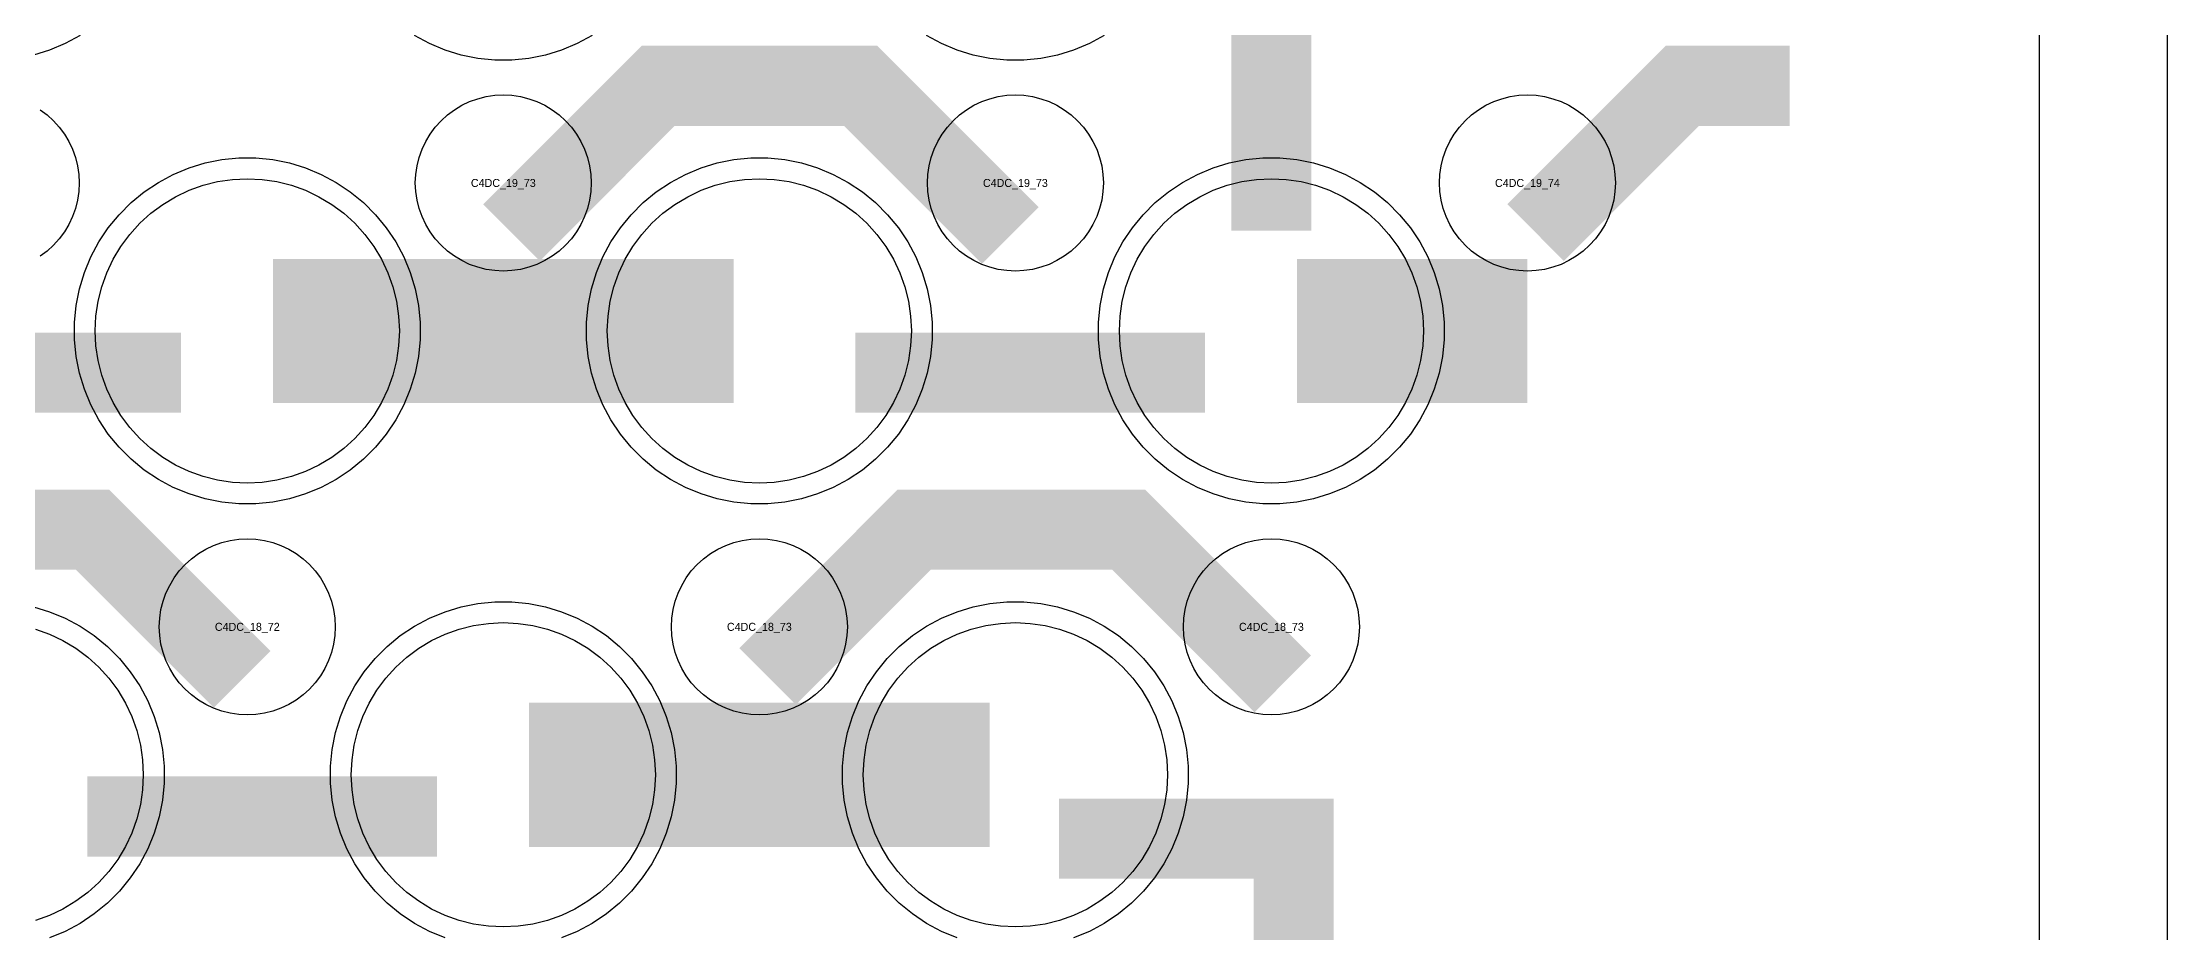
# Model space of a CAD drawing. Extents: x -11880 to 11880, y -14992 to 14992.
# Drawn here: x 11216 to 11880, y -12395 to -12117 of the extents above; entities that cross this region are included whole.
import ezdxf
from ezdxf.enums import TextEntityAlignment as Align

# ---------------------------------------------------------------- set-up
doc = ezdxf.new("R2010")
doc.units = 0
doc.header["$MEASUREMENT"] = 0
for name, color, linetype in [('GDS_775_DT_237', 138, 'CONTINUOUS'), ('OUTLINE', 30, 'CONTINUOUS'), ('RDL1_FS', 34, 'CONTINUOUS'), ('RDL_BS', 160, 'CONTINUOUS')]:
    doc.layers.add(name, color=color, linetype=linetype)

msp = doc.modelspace()

# ---------------------------------------------------------------- linework, layer by layer
at = {"layer": 'OUTLINE'}
for points in [[(-11880, -14992.5), (11880, -14992.5), (11880, 14992.5), (-11880, 14992.5)], [(-11840, -14952.5), (11840, -14952.5), (11840, 14952.5), (-11840, 14952.5)]]:
    msp.add_lwpolyline(points, close=True, dxfattribs=at)
at = {"layer": 'RDL1_FS', "color": 241, "true_color": 0xf7abae}
for points in [[(11280, -12254.354), (11275.343, -12254.125), (11270.732, -12253.441), (11266.209, -12252.309), (11261.819, -12250.737), (11257.605, -12248.745), (11253.605, -12246.347), (11249.86, -12243.569), (11246.406, -12240.439), (11243.276, -12236.985), (11240.498, -12233.24), (11238.1, -12229.24), (11236.108, -12225.026), (11234.536, -12220.636), (11233.404, -12216.113), (11232.72, -12211.502), (11232.491, -12206.845), (11232.72, -12202.188), (11233.404, -12197.577), (11234.536, -12193.054), (11236.108, -12188.664), (11238.1, -12184.45), (11240.498, -12180.45), (11243.276, -12176.705), (11246.406, -12173.251), (11249.86, -12170.121), (11253.605, -12167.343), (11257.605, -12164.945), (11261.819, -12162.953), (11266.209, -12161.381), (11270.732, -12160.249), (11275.343, -12159.565), (11280, -12159.336), (11284.657, -12159.565), (11289.268, -12160.249), (11293.791, -12161.381), (11298.181, -12162.953), (11302.395, -12164.945), (11306.395, -12167.343), (11310.14, -12170.121), (11313.594, -12173.251), (11316.724, -12176.705), (11319.502, -12180.45), (11321.9, -12184.45), (11323.892, -12188.664), (11325.464, -12193.054), (11326.596, -12197.577), (11327.28, -12202.188), (11327.509, -12206.845), (11327.28, -12211.502), (11326.596, -12216.113), (11325.464, -12220.636), (11323.892, -12225.026), (11321.9, -12229.24), (11319.502, -12233.24), (11316.724, -12236.985), (11313.594, -12240.439), (11310.14, -12243.569), (11306.395, -12246.347), (11302.395, -12248.745), (11298.181, -12250.737), (11293.791, -12252.309), (11289.268, -12253.441), (11284.657, -12254.125)], [(11440, -12254.354), (11435.343, -12254.125), (11430.732, -12253.441), (11426.209, -12252.309), (11421.819, -12250.737), (11417.605, -12248.745), (11413.605, -12246.347), (11409.86, -12243.569), (11406.406, -12240.439), (11403.276, -12236.985), (11400.498, -12233.24), (11398.1, -12229.24), (11396.108, -12225.026), (11394.536, -12220.636), (11393.404, -12216.113), (11392.72, -12211.502), (11392.491, -12206.845), (11392.72, -12202.188), (11393.404, -12197.577), (11394.536, -12193.054), (11396.108, -12188.664), (11398.1, -12184.45), (11400.498, -12180.45), (11403.276, -12176.705), (11406.406, -12173.251), (11409.86, -12170.121), (11413.605, -12167.343), (11417.605, -12164.945), (11421.819, -12162.953), (11426.209, -12161.381), (11430.732, -12160.249), (11435.343, -12159.565), (11440, -12159.336), (11444.657, -12159.565), (11449.268, -12160.249), (11453.791, -12161.381), (11458.181, -12162.953), (11462.395, -12164.945), (11466.395, -12167.343), (11470.14, -12170.121), (11473.594, -12173.251), (11476.724, -12176.705), (11479.502, -12180.45), (11481.9, -12184.45), (11483.892, -12188.664), (11485.464, -12193.054), (11486.596, -12197.577), (11487.28, -12202.188), (11487.509, -12206.845), (11487.28, -12211.502), (11486.596, -12216.113), (11485.464, -12220.636), (11483.892, -12225.026), (11481.9, -12229.24), (11479.502, -12233.24), (11476.724, -12236.985), (11473.594, -12240.439), (11470.14, -12243.569), (11466.395, -12246.347), (11462.395, -12248.745), (11458.181, -12250.737), (11453.791, -12252.309), (11449.268, -12253.441), (11444.657, -12254.125)], [(11600, -12254.354), (11595.343, -12254.125), (11590.732, -12253.441), (11586.209, -12252.309), (11581.819, -12250.737), (11577.605, -12248.745), (11573.605, -12246.347), (11569.86, -12243.569), (11566.406, -12240.439), (11563.276, -12236.985), (11560.498, -12233.24), (11558.1, -12229.24), (11556.108, -12225.026), (11554.536, -12220.636), (11553.404, -12216.113), (11552.72, -12211.502), (11552.491, -12206.845), (11552.72, -12202.188), (11553.404, -12197.577), (11554.536, -12193.054), (11556.108, -12188.664), (11558.1, -12184.45), (11560.498, -12180.45), (11563.276, -12176.705), (11566.406, -12173.251), (11569.86, -12170.121), (11573.605, -12167.343), (11577.605, -12164.945), (11581.819, -12162.953), (11586.209, -12161.381), (11590.732, -12160.249), (11595.343, -12159.565), (11600, -12159.336), (11604.657, -12159.565), (11609.268, -12160.249), (11613.791, -12161.381), (11618.181, -12162.953), (11622.395, -12164.945), (11626.395, -12167.343), (11630.14, -12170.121), (11633.594, -12173.251), (11636.724, -12176.705), (11639.502, -12180.45), (11641.9, -12184.45), (11643.892, -12188.664), (11645.464, -12193.054), (11646.596, -12197.577), (11647.28, -12202.188), (11647.509, -12206.845), (11647.28, -12211.502), (11646.596, -12216.113), (11645.464, -12220.636), (11643.892, -12225.026), (11641.9, -12229.24), (11639.502, -12233.24), (11636.724, -12236.985), (11633.594, -12240.439), (11630.14, -12243.569), (11626.395, -12246.347), (11622.395, -12248.745), (11618.181, -12250.737), (11613.791, -12252.309), (11609.268, -12253.441), (11604.657, -12254.125)], [(11360, -12392.919), (11355.343, -12392.69), (11350.732, -12392.006), (11346.209, -12390.874), (11341.819, -12389.302), (11337.605, -12387.31), (11333.605, -12384.912), (11329.86, -12382.134), (11326.406, -12379.004), (11323.276, -12375.55), (11320.498, -12371.805), (11318.1, -12367.805), (11316.108, -12363.591), (11314.536, -12359.201), (11313.404, -12354.678), (11312.72, -12350.067), (11312.491, -12345.41), (11312.72, -12340.753), (11313.404, -12336.142), (11314.536, -12331.619), (11316.108, -12327.229), (11318.1, -12323.015), (11320.498, -12319.015), (11323.276, -12315.27), (11326.406, -12311.816), (11329.86, -12308.686), (11333.605, -12305.908), (11337.605, -12303.51), (11341.819, -12301.518), (11346.209, -12299.946), (11350.732, -12298.814), (11355.343, -12298.13), (11360, -12297.901), (11364.657, -12298.13), (11369.268, -12298.814), (11373.791, -12299.946), (11378.181, -12301.518), (11382.395, -12303.51), (11386.395, -12305.908), (11390.14, -12308.686), (11393.594, -12311.816), (11396.724, -12315.27), (11399.502, -12319.015), (11401.9, -12323.015), (11403.892, -12327.229), (11405.464, -12331.619), (11406.596, -12336.142), (11407.28, -12340.753), (11407.509, -12345.41), (11407.28, -12350.067), (11406.596, -12354.678), (11405.464, -12359.201), (11403.892, -12363.591), (11401.9, -12367.805), (11399.502, -12371.805), (11396.724, -12375.55), (11393.594, -12379.004), (11390.14, -12382.134), (11386.395, -12384.912), (11382.395, -12387.31), (11378.181, -12389.302), (11373.791, -12390.874), (11369.268, -12392.006), (11364.657, -12392.69)], [(11520, -12392.919), (11515.343, -12392.69), (11510.732, -12392.006), (11506.209, -12390.874), (11501.819, -12389.302), (11497.605, -12387.31), (11493.605, -12384.912), (11489.86, -12382.134), (11486.406, -12379.004), (11483.276, -12375.55), (11480.498, -12371.805), (11478.1, -12367.805), (11476.108, -12363.591), (11474.536, -12359.201), (11473.404, -12354.678), (11472.72, -12350.067), (11472.491, -12345.41), (11472.72, -12340.753), (11473.404, -12336.142), (11474.536, -12331.619), (11476.108, -12327.229), (11478.1, -12323.015), (11480.498, -12319.015), (11483.276, -12315.27), (11486.406, -12311.816), (11489.86, -12308.686), (11493.605, -12305.908), (11497.605, -12303.51), (11501.819, -12301.518), (11506.209, -12299.946), (11510.732, -12298.814), (11515.343, -12298.13), (11520, -12297.901), (11524.657, -12298.13), (11529.268, -12298.814), (11533.791, -12299.946), (11538.181, -12301.518), (11542.395, -12303.51), (11546.395, -12305.908), (11550.14, -12308.686), (11553.594, -12311.816), (11556.724, -12315.27), (11559.502, -12319.015), (11561.9, -12323.015), (11563.892, -12327.229), (11565.464, -12331.619), (11566.596, -12336.142), (11567.28, -12340.753), (11567.509, -12345.41), (11567.28, -12350.067), (11566.596, -12354.678), (11565.464, -12359.201), (11563.892, -12363.591), (11561.9, -12367.805), (11559.502, -12371.805), (11556.724, -12375.55), (11553.594, -12379.004), (11550.14, -12382.134), (11546.395, -12384.912), (11542.395, -12387.31), (11538.181, -12389.302), (11533.791, -12390.874), (11529.268, -12392.006), (11524.657, -12392.69)]]:
    msp.add_lwpolyline(points, close=True, dxfattribs=at)
for points in [[(11288.002, -12206.845, 45, 45, 0), (11360.002, -12206.845, 45, 45, 0)], [(11360.002, -12206.845, 45, 45, 0), (11432.002, -12206.845, 45, 45, 0)], [(11608.002, -12206.845, 45, 45, 0), (11680.002, -12206.845, 45, 45, 0)], [(11368.002, -12345.41, 45, 45, 0), (11440.002, -12345.41, 45, 45, 0)], [(11440.002, -12345.41, 45, 45, 0), (11512.002, -12345.41, 45, 45, 0)]]:
    msp.add_lwpolyline(points, format="xyseb", dxfattribs=at)
msp.add_lwpolyline([(11213.791, -12299.946), (11218.181, -12301.518), (11222.395, -12303.51), (11226.395, -12305.908), (11230.14, -12308.686), (11233.594, -12311.816), (11236.724, -12315.27), (11239.502, -12319.015), (11241.9, -12323.015), (11243.892, -12327.229), (11245.464, -12331.619), (11246.596, -12336.142), (11247.28, -12340.753), (11247.509, -12345.41), (11247.28, -12350.067), (11246.596, -12354.678), (11245.464, -12359.201), (11243.892, -12363.591), (11241.9, -12367.805), (11239.502, -12371.805), (11236.724, -12375.55), (11233.594, -12379.004), (11230.14, -12382.134), (11226.395, -12384.912), (11222.395, -12387.31), (11218.181, -12389.302), (11213.791, -12390.874)], dxfattribs=at)
at = {"layer": 'RDL_BS', "color": 241, "true_color": 0xf7abae}
for points in [[(11600, -12175.575, 25, 25, 0), (11600, -12068.798, 25, 25, 0)], [(11600, -12175.575, 25, 25, 0), (11600, -12068.798, 25, 25, 0)], [(11150.016, -12219.858, 25, 25, 0), (11259.281, -12219.858, 25, 25, 0)], [(11470.016, -12219.858, 25, 25, 0), (11579.281, -12219.858, 25, 25, 0)], [(11606.951, -12459.654, 25, 25, 0), (11606.951, -12352.877, 25, 25, 0)], [(11606.951, -12459.654, 25, 25, 0), (11606.951, -12352.877, 25, 25, 0)], [(11230.016, -12358.423, 25, 25, 0), (11339.281, -12358.423, 25, 25, 0)], [(11619.451, -12365.377, 25, 25, 0), (11533.618, -12365.377, 25, 25, 0)], [(11619.451, -12365.377, 25, 25, 0), (11554.784, -12365.377, 25, 25, 0)]]:
    msp.add_lwpolyline(points, format="xyseb", dxfattribs=at)
at = {"layer": 'RDL_BS'}
for points in [[(11227.777, -12114.668), (11223.115, -12117.16), (11218.205, -12119.191), (11213.165, -12120.722)], [(11215.28, -12137.8), (11217.443, -12139.403), (11219.442, -12141.215), (11221.254, -12143.214), (11222.857, -12145.377), (11224.25, -12147.701), (11225.402, -12150.138), (11226.309, -12152.673), (11226.966, -12155.292), (11227.362, -12157.964), (11227.494, -12160.657), (11227.362, -12163.35), (11226.966, -12166.022), (11226.309, -12168.641), (11225.402, -12171.176), (11224.25, -12173.613), (11222.857, -12175.937), (11221.254, -12178.1), (11219.442, -12180.099), (11217.443, -12181.911), (11215.28, -12183.514)]]:
    msp.add_lwpolyline(points, dxfattribs=at)
at = {"layer": 'RDL_BS', "color": 241, "true_color": 0xf7abae}
for points in [[(11387.777, -12114.668), (11383.115, -12117.16), (11378.205, -12119.191), (11373.165, -12120.722), (11367.938, -12121.768), (11362.644, -12122.285), (11357.356, -12122.285), (11352.062, -12121.768), (11346.835, -12120.722), (11341.795, -12119.191), (11336.885, -12117.16), (11332.223, -12114.668)], [(11547.777, -12114.668), (11543.115, -12117.16), (11538.205, -12119.191), (11533.165, -12120.722), (11527.938, -12121.768), (11522.644, -12122.285), (11517.356, -12122.285), (11512.062, -12121.768), (11506.835, -12120.722), (11501.795, -12119.191), (11496.885, -12117.16), (11492.223, -12114.668)], [(11213.165, -12292.973), (11218.205, -12294.504), (11223.115, -12296.535), (11227.777, -12299.027), (11232.191, -12301.974), (11236.292, -12305.336), (11240.074, -12309.118), (11243.436, -12313.219), (11246.383, -12317.633), (11248.875, -12322.295), (11250.906, -12327.205), (11252.437, -12332.245), (11253.483, -12337.472), (11254, -12342.766), (11254, -12348.054), (11253.483, -12353.348), (11252.437, -12358.575), (11250.906, -12363.615), (11248.875, -12368.525), (11246.383, -12373.187), (11243.436, -12377.601), (11240.074, -12381.702), (11236.292, -12385.484), (11232.191, -12388.846), (11227.777, -12391.793), (11223.115, -12394.285), (11218.205, -12396.316)], [(11341.795, -12396.316), (11336.885, -12394.285), (11332.223, -12391.793), (11327.809, -12388.846), (11323.708, -12385.484), (11319.926, -12381.702), (11316.564, -12377.601), (11313.617, -12373.187), (11311.125, -12368.525), (11309.094, -12363.615), (11307.563, -12358.575), (11306.517, -12353.348), (11306, -12348.054), (11306, -12342.766), (11306.517, -12337.472), (11307.563, -12332.245), (11309.094, -12327.205), (11311.125, -12322.295), (11313.617, -12317.633), (11316.564, -12313.219), (11319.926, -12309.118), (11323.708, -12305.336), (11327.809, -12301.974), (11332.223, -12299.027), (11336.885, -12296.535), (11341.795, -12294.504), (11346.835, -12292.973), (11352.062, -12291.927), (11357.356, -12291.41), (11362.644, -12291.41), (11367.938, -12291.927), (11373.165, -12292.973), (11378.205, -12294.504), (11383.115, -12296.535), (11387.777, -12299.027), (11392.191, -12301.974), (11396.292, -12305.336), (11400.074, -12309.118), (11403.436, -12313.219), (11406.383, -12317.633), (11408.875, -12322.295), (11410.906, -12327.205), (11412.437, -12332.245), (11413.483, -12337.472), (11414, -12342.766), (11414, -12348.054), (11413.483, -12353.348), (11412.437, -12358.575), (11410.906, -12363.615), (11408.875, -12368.525), (11406.383, -12373.187), (11403.436, -12377.601), (11400.074, -12381.702), (11396.292, -12385.484), (11392.191, -12388.846), (11387.777, -12391.793), (11383.115, -12394.285), (11378.205, -12396.316)], [(11501.795, -12396.316), (11496.885, -12394.285), (11492.223, -12391.793), (11487.809, -12388.846), (11483.708, -12385.484), (11479.926, -12381.702), (11476.564, -12377.601), (11473.617, -12373.187), (11471.125, -12368.525), (11469.094, -12363.615), (11467.563, -12358.575), (11466.517, -12353.348), (11466, -12348.054), (11466, -12342.766), (11466.517, -12337.472), (11467.563, -12332.245), (11469.094, -12327.205), (11471.125, -12322.295), (11473.617, -12317.633), (11476.564, -12313.219), (11479.926, -12309.118), (11483.708, -12305.336), (11487.809, -12301.974), (11492.223, -12299.027), (11496.885, -12296.535), (11501.795, -12294.504), (11506.835, -12292.973), (11512.062, -12291.927), (11517.356, -12291.41), (11522.644, -12291.41), (11527.938, -12291.927), (11533.165, -12292.973), (11538.205, -12294.504), (11543.115, -12296.535), (11547.777, -12299.027), (11552.191, -12301.974), (11556.292, -12305.336), (11560.074, -12309.118), (11563.436, -12313.219), (11566.383, -12317.633), (11568.875, -12322.295), (11570.906, -12327.205), (11572.437, -12332.245), (11573.483, -12337.472), (11574, -12342.766), (11574, -12348.054), (11573.483, -12353.348), (11572.437, -12358.575), (11570.906, -12363.615), (11568.875, -12368.525), (11566.383, -12373.187), (11563.436, -12377.601), (11560.074, -12381.702), (11556.292, -12385.484), (11552.191, -12388.846), (11547.777, -12391.793), (11543.115, -12394.285), (11538.205, -12396.316)]]:
    msp.add_lwpolyline(points, dxfattribs=at)
at = {"layer": 'RDL_BS'}
for points in [[(11362.562, -12176.159, 25, 25, 0), (11408.377, -12130.344, 25, 25, 0), (11441.93, -12130.344, 25, 25, 0)], [(11518.401, -12177.058, 25, 25, 0), (11471.687, -12130.344, 25, 25, 0), (11441.929, -12130.344, 25, 25, 0)], [(11682.562, -12176.159, 25, 25, 0), (11728.377, -12130.344, 25, 25, 0), (11761.93, -12130.344, 25, 25, 0)], [(11278.401, -12315.623, 25, 25, 0), (11231.687, -12268.909, 25, 25, 0), (11201.929, -12268.909, 25, 25, 0)], [(11442.562, -12314.724, 25, 25, 0), (11488.377, -12268.909, 25, 25, 0), (11521.93, -12268.909, 25, 25, 0)], [(11603.555, -12317.029, 25, 25, 0), (11555.435, -12268.909, 25, 25, 0), (11521.838, -12268.909, 25, 25, 0)]]:
    msp.add_lwpolyline(points, format="xyseb", dxfattribs=at)
for points in [[(11360, -12188.151), (11357.307, -12188.019), (11354.635, -12187.623), (11352.016, -12186.966), (11349.481, -12186.059), (11347.044, -12184.907), (11344.72, -12183.514), (11342.557, -12181.911), (11340.558, -12180.099), (11338.746, -12178.1), (11337.143, -12175.937), (11335.75, -12173.613), (11334.598, -12171.176), (11333.691, -12168.641), (11333.034, -12166.022), (11332.638, -12163.35), (11332.506, -12160.657), (11332.638, -12157.964), (11333.034, -12155.292), (11333.691, -12152.673), (11334.598, -12150.138), (11335.75, -12147.701), (11337.143, -12145.377), (11338.746, -12143.214), (11340.558, -12141.215), (11342.557, -12139.403), (11344.72, -12137.8), (11347.044, -12136.407), (11349.481, -12135.255), (11352.016, -12134.348), (11354.635, -12133.691), (11357.307, -12133.295), (11360, -12133.163), (11362.693, -12133.295), (11365.365, -12133.691), (11367.984, -12134.348), (11370.519, -12135.255), (11372.956, -12136.407), (11375.28, -12137.8), (11377.443, -12139.403), (11379.442, -12141.215), (11381.254, -12143.214), (11382.857, -12145.377), (11384.25, -12147.701), (11385.402, -12150.138), (11386.309, -12152.673), (11386.966, -12155.292), (11387.362, -12157.964), (11387.494, -12160.657), (11387.362, -12163.35), (11386.966, -12166.022), (11386.309, -12168.641), (11385.402, -12171.176), (11384.25, -12173.613), (11382.857, -12175.937), (11381.254, -12178.1), (11379.442, -12180.099), (11377.443, -12181.911), (11375.28, -12183.514), (11372.956, -12184.907), (11370.519, -12186.059), (11367.984, -12186.966), (11365.365, -12187.623), (11362.693, -12188.019)], [(11520, -12188.151), (11517.307, -12188.019), (11514.635, -12187.623), (11512.016, -12186.966), (11509.481, -12186.059), (11507.044, -12184.907), (11504.72, -12183.514), (11502.557, -12181.911), (11500.558, -12180.099), (11498.746, -12178.1), (11497.143, -12175.937), (11495.75, -12173.613), (11494.598, -12171.176), (11493.691, -12168.641), (11493.034, -12166.022), (11492.638, -12163.35), (11492.506, -12160.657), (11492.638, -12157.964), (11493.034, -12155.292), (11493.691, -12152.673), (11494.598, -12150.138), (11495.75, -12147.701), (11497.143, -12145.377), (11498.746, -12143.214), (11500.558, -12141.215), (11502.557, -12139.403), (11504.72, -12137.8), (11507.044, -12136.407), (11509.481, -12135.255), (11512.016, -12134.348), (11514.635, -12133.691), (11517.307, -12133.295), (11520, -12133.163), (11522.693, -12133.295), (11525.365, -12133.691), (11527.984, -12134.348), (11530.519, -12135.255), (11532.956, -12136.407), (11535.28, -12137.8), (11537.443, -12139.403), (11539.442, -12141.215), (11541.254, -12143.214), (11542.857, -12145.377), (11544.25, -12147.701), (11545.402, -12150.138), (11546.309, -12152.673), (11546.966, -12155.292), (11547.362, -12157.964), (11547.494, -12160.657), (11547.362, -12163.35), (11546.966, -12166.022), (11546.309, -12168.641), (11545.402, -12171.176), (11544.25, -12173.613), (11542.857, -12175.937), (11541.254, -12178.1), (11539.442, -12180.099), (11537.443, -12181.911), (11535.28, -12183.514), (11532.956, -12184.907), (11530.519, -12186.059), (11527.984, -12186.966), (11525.365, -12187.623), (11522.693, -12188.019)], [(11680, -12188.151), (11677.307, -12188.019), (11674.635, -12187.623), (11672.016, -12186.966), (11669.481, -12186.059), (11667.044, -12184.907), (11664.72, -12183.514), (11662.557, -12181.911), (11660.558, -12180.099), (11658.746, -12178.1), (11657.143, -12175.937), (11655.75, -12173.613), (11654.598, -12171.176), (11653.691, -12168.641), (11653.034, -12166.022), (11652.638, -12163.35), (11652.506, -12160.657), (11652.638, -12157.964), (11653.034, -12155.292), (11653.691, -12152.673), (11654.598, -12150.138), (11655.75, -12147.701), (11657.143, -12145.377), (11658.746, -12143.214), (11660.558, -12141.215), (11662.557, -12139.403), (11664.72, -12137.8), (11667.044, -12136.407), (11669.481, -12135.255), (11672.016, -12134.348), (11674.635, -12133.691), (11677.307, -12133.295), (11680, -12133.163), (11682.693, -12133.295), (11685.365, -12133.691), (11687.984, -12134.348), (11690.519, -12135.255), (11692.956, -12136.407), (11695.28, -12137.8), (11697.443, -12139.403), (11699.442, -12141.215), (11701.254, -12143.214), (11702.857, -12145.377), (11704.25, -12147.701), (11705.402, -12150.138), (11706.309, -12152.673), (11706.966, -12155.292), (11707.362, -12157.964), (11707.494, -12160.657), (11707.362, -12163.35), (11706.966, -12166.022), (11706.309, -12168.641), (11705.402, -12171.176), (11704.25, -12173.613), (11702.857, -12175.937), (11701.254, -12178.1), (11699.442, -12180.099), (11697.443, -12181.911), (11695.28, -12183.514), (11692.956, -12184.907), (11690.519, -12186.059), (11687.984, -12186.966), (11685.365, -12187.623), (11682.693, -12188.019)], [(11280, -12326.716), (11277.307, -12326.584), (11274.635, -12326.188), (11272.016, -12325.531), (11269.481, -12324.624), (11267.044, -12323.472), (11264.72, -12322.079), (11262.557, -12320.476), (11260.558, -12318.664), (11258.746, -12316.665), (11257.143, -12314.502), (11255.75, -12312.178), (11254.598, -12309.741), (11253.691, -12307.206), (11253.034, -12304.587), (11252.638, -12301.915), (11252.506, -12299.222), (11252.638, -12296.529), (11253.034, -12293.857), (11253.691, -12291.238), (11254.598, -12288.703), (11255.75, -12286.266), (11257.143, -12283.942), (11258.746, -12281.779), (11260.558, -12279.78), (11262.557, -12277.968), (11264.72, -12276.365), (11267.044, -12274.972), (11269.481, -12273.82), (11272.016, -12272.913), (11274.635, -12272.256), (11277.307, -12271.86), (11280, -12271.728), (11282.693, -12271.86), (11285.365, -12272.256), (11287.984, -12272.913), (11290.519, -12273.82), (11292.956, -12274.972), (11295.28, -12276.365), (11297.443, -12277.968), (11299.442, -12279.78), (11301.254, -12281.779), (11302.857, -12283.942), (11304.25, -12286.266), (11305.402, -12288.703), (11306.309, -12291.238), (11306.966, -12293.857), (11307.362, -12296.529), (11307.494, -12299.222), (11307.362, -12301.915), (11306.966, -12304.587), (11306.309, -12307.206), (11305.402, -12309.741), (11304.25, -12312.178), (11302.857, -12314.502), (11301.254, -12316.665), (11299.442, -12318.664), (11297.443, -12320.476), (11295.28, -12322.079), (11292.956, -12323.472), (11290.519, -12324.624), (11287.984, -12325.531), (11285.365, -12326.188), (11282.693, -12326.584)], [(11440, -12326.716), (11437.307, -12326.584), (11434.635, -12326.188), (11432.016, -12325.531), (11429.481, -12324.624), (11427.044, -12323.472), (11424.72, -12322.079), (11422.557, -12320.476), (11420.558, -12318.664), (11418.746, -12316.665), (11417.143, -12314.502), (11415.75, -12312.178), (11414.598, -12309.741), (11413.691, -12307.206), (11413.034, -12304.587), (11412.638, -12301.915), (11412.506, -12299.222), (11412.638, -12296.529), (11413.034, -12293.857), (11413.691, -12291.238), (11414.598, -12288.703), (11415.75, -12286.266), (11417.143, -12283.942), (11418.746, -12281.779), (11420.558, -12279.78), (11422.557, -12277.968), (11424.72, -12276.365), (11427.044, -12274.972), (11429.481, -12273.82), (11432.016, -12272.913), (11434.635, -12272.256), (11437.307, -12271.86), (11440, -12271.728), (11442.693, -12271.86), (11445.365, -12272.256), (11447.984, -12272.913), (11450.519, -12273.82), (11452.956, -12274.972), (11455.28, -12276.365), (11457.443, -12277.968), (11459.442, -12279.78), (11461.254, -12281.779), (11462.857, -12283.942), (11464.25, -12286.266), (11465.402, -12288.703), (11466.309, -12291.238), (11466.966, -12293.857), (11467.362, -12296.529), (11467.494, -12299.222), (11467.362, -12301.915), (11466.966, -12304.587), (11466.309, -12307.206), (11465.402, -12309.741), (11464.25, -12312.178), (11462.857, -12314.502), (11461.254, -12316.665), (11459.442, -12318.664), (11457.443, -12320.476), (11455.28, -12322.079), (11452.956, -12323.472), (11450.519, -12324.624), (11447.984, -12325.531), (11445.365, -12326.188), (11442.693, -12326.584)], [(11600, -12326.716), (11597.307, -12326.584), (11594.635, -12326.188), (11592.016, -12325.531), (11589.481, -12324.624), (11587.044, -12323.472), (11584.72, -12322.079), (11582.557, -12320.476), (11580.558, -12318.664), (11578.746, -12316.665), (11577.143, -12314.502), (11575.75, -12312.178), (11574.598, -12309.741), (11573.691, -12307.206), (11573.034, -12304.587), (11572.638, -12301.915), (11572.506, -12299.222), (11572.638, -12296.529), (11573.034, -12293.857), (11573.691, -12291.238), (11574.598, -12288.703), (11575.75, -12286.266), (11577.143, -12283.942), (11578.746, -12281.779), (11580.558, -12279.78), (11582.557, -12277.968), (11584.72, -12276.365), (11587.044, -12274.972), (11589.481, -12273.82), (11592.016, -12272.913), (11594.635, -12272.256), (11597.307, -12271.86), (11600, -12271.728), (11602.693, -12271.86), (11605.365, -12272.256), (11607.984, -12272.913), (11610.519, -12273.82), (11612.956, -12274.972), (11615.28, -12276.365), (11617.443, -12277.968), (11619.442, -12279.78), (11621.254, -12281.779), (11622.857, -12283.942), (11624.25, -12286.266), (11625.402, -12288.703), (11626.309, -12291.238), (11626.966, -12293.857), (11627.362, -12296.529), (11627.494, -12299.222), (11627.362, -12301.915), (11626.966, -12304.587), (11626.309, -12307.206), (11625.402, -12309.741), (11624.25, -12312.178), (11622.857, -12314.502), (11621.254, -12316.665), (11619.442, -12318.664), (11617.443, -12320.476), (11615.28, -12322.079), (11612.956, -12323.472), (11610.519, -12324.624), (11607.984, -12325.531), (11605.365, -12326.188), (11602.693, -12326.584)]]:
    msp.add_lwpolyline(points, close=True, dxfattribs=at)
at = {"layer": 'RDL_BS', "color": 241, "true_color": 0xf7abae}
for points in [[(11277.356, -12260.845), (11272.062, -12260.328), (11266.835, -12259.282), (11261.795, -12257.751), (11256.885, -12255.72), (11252.223, -12253.228), (11247.809, -12250.281), (11243.708, -12246.919), (11239.926, -12243.137), (11236.564, -12239.036), (11233.617, -12234.622), (11231.125, -12229.96), (11229.094, -12225.05), (11227.563, -12220.01), (11226.517, -12214.783), (11226, -12209.489), (11226, -12204.201), (11226.517, -12198.907), (11227.563, -12193.68), (11229.094, -12188.64), (11231.125, -12183.73), (11233.617, -12179.068), (11236.564, -12174.654), (11239.926, -12170.553), (11243.708, -12166.771), (11247.809, -12163.409), (11252.223, -12160.462), (11256.885, -12157.97), (11261.795, -12155.939), (11266.835, -12154.408), (11272.062, -12153.362), (11277.356, -12152.845), (11282.644, -12152.845), (11287.938, -12153.362), (11293.165, -12154.408), (11298.205, -12155.939), (11303.115, -12157.97), (11307.777, -12160.462), (11312.191, -12163.409), (11316.292, -12166.771), (11320.074, -12170.553), (11323.436, -12174.654), (11326.383, -12179.068), (11328.875, -12183.73), (11330.906, -12188.64), (11332.437, -12193.68), (11333.483, -12198.907), (11334, -12204.201), (11334, -12209.489), (11333.483, -12214.783), (11332.437, -12220.01), (11330.906, -12225.05), (11328.875, -12229.96), (11326.383, -12234.622), (11323.436, -12239.036), (11320.074, -12243.137), (11316.292, -12246.919), (11312.191, -12250.281), (11307.777, -12253.228), (11303.115, -12255.72), (11298.205, -12257.751), (11293.165, -12259.282), (11287.938, -12260.328), (11282.644, -12260.845)], [(11437.356, -12260.845), (11432.062, -12260.328), (11426.835, -12259.282), (11421.795, -12257.751), (11416.885, -12255.72), (11412.223, -12253.228), (11407.809, -12250.281), (11403.708, -12246.919), (11399.926, -12243.137), (11396.564, -12239.036), (11393.617, -12234.622), (11391.125, -12229.96), (11389.094, -12225.05), (11387.563, -12220.01), (11386.517, -12214.783), (11386, -12209.489), (11386, -12204.201), (11386.517, -12198.907), (11387.563, -12193.68), (11389.094, -12188.64), (11391.125, -12183.73), (11393.617, -12179.068), (11396.564, -12174.654), (11399.926, -12170.553), (11403.708, -12166.771), (11407.809, -12163.409), (11412.223, -12160.462), (11416.885, -12157.97), (11421.795, -12155.939), (11426.835, -12154.408), (11432.062, -12153.362), (11437.356, -12152.845), (11442.644, -12152.845), (11447.938, -12153.362), (11453.165, -12154.408), (11458.205, -12155.939), (11463.115, -12157.97), (11467.777, -12160.462), (11472.191, -12163.409), (11476.292, -12166.771), (11480.074, -12170.553), (11483.436, -12174.654), (11486.383, -12179.068), (11488.875, -12183.73), (11490.906, -12188.64), (11492.437, -12193.68), (11493.483, -12198.907), (11494, -12204.201), (11494, -12209.489), (11493.483, -12214.783), (11492.437, -12220.01), (11490.906, -12225.05), (11488.875, -12229.96), (11486.383, -12234.622), (11483.436, -12239.036), (11480.074, -12243.137), (11476.292, -12246.919), (11472.191, -12250.281), (11467.777, -12253.228), (11463.115, -12255.72), (11458.205, -12257.751), (11453.165, -12259.282), (11447.938, -12260.328), (11442.644, -12260.845)], [(11597.356, -12260.845), (11592.062, -12260.328), (11586.835, -12259.282), (11581.795, -12257.751), (11576.885, -12255.72), (11572.223, -12253.228), (11567.809, -12250.281), (11563.708, -12246.919), (11559.926, -12243.137), (11556.564, -12239.036), (11553.617, -12234.622), (11551.125, -12229.96), (11549.094, -12225.05), (11547.563, -12220.01), (11546.517, -12214.783), (11546, -12209.489), (11546, -12204.201), (11546.517, -12198.907), (11547.563, -12193.68), (11549.094, -12188.64), (11551.125, -12183.73), (11553.617, -12179.068), (11556.564, -12174.654), (11559.926, -12170.553), (11563.708, -12166.771), (11567.809, -12163.409), (11572.223, -12160.462), (11576.885, -12157.97), (11581.795, -12155.939), (11586.835, -12154.408), (11592.062, -12153.362), (11597.356, -12152.845), (11602.644, -12152.845), (11607.938, -12153.362), (11613.165, -12154.408), (11618.205, -12155.939), (11623.115, -12157.97), (11627.777, -12160.462), (11632.191, -12163.409), (11636.292, -12166.771), (11640.074, -12170.553), (11643.436, -12174.654), (11646.383, -12179.068), (11648.875, -12183.73), (11650.906, -12188.64), (11652.437, -12193.68), (11653.483, -12198.907), (11654, -12204.201), (11654, -12209.489), (11653.483, -12214.783), (11652.437, -12220.01), (11650.906, -12225.05), (11648.875, -12229.96), (11646.383, -12234.622), (11643.436, -12239.036), (11640.074, -12243.137), (11636.292, -12246.919), (11632.191, -12250.281), (11627.777, -12253.228), (11623.115, -12255.72), (11618.205, -12257.751), (11613.165, -12259.282), (11607.938, -12260.328), (11602.644, -12260.845)]]:
    msp.add_lwpolyline(points, close=True, dxfattribs=at)

# ---------------------------------------------------------------- texts
at = {"layer": 'GDS_775_DT_237'}
for s, p in [('C4DC_19_73', (11360, -12160.657)), ('C4DC_19_73', (11360, -12160.657)), ('C4DC_19_73', (11520, -12160.657)), ('C4DC_19_73', (11520, -12160.657)), ('C4DC_19_74', (11680, -12160.657)), ('C4DC_19_74', (11680, -12160.657)), ('C4DC_18_72', (11280, -12299.222)), ('C4DC_18_72', (11280, -12299.222)), ('C4DC_18_73', (11440, -12299.222)), ('C4DC_18_73', (11440, -12299.222)), ('C4DC_18_73', (11600, -12299.222)), ('C4DC_18_73', (11600, -12299.222))]:
    msp.add_text(s, height=2.5, dxfattribs=at).set_placement(p, align=Align.MIDDLE_CENTER)

doc.saveas('drawing.dxf')
